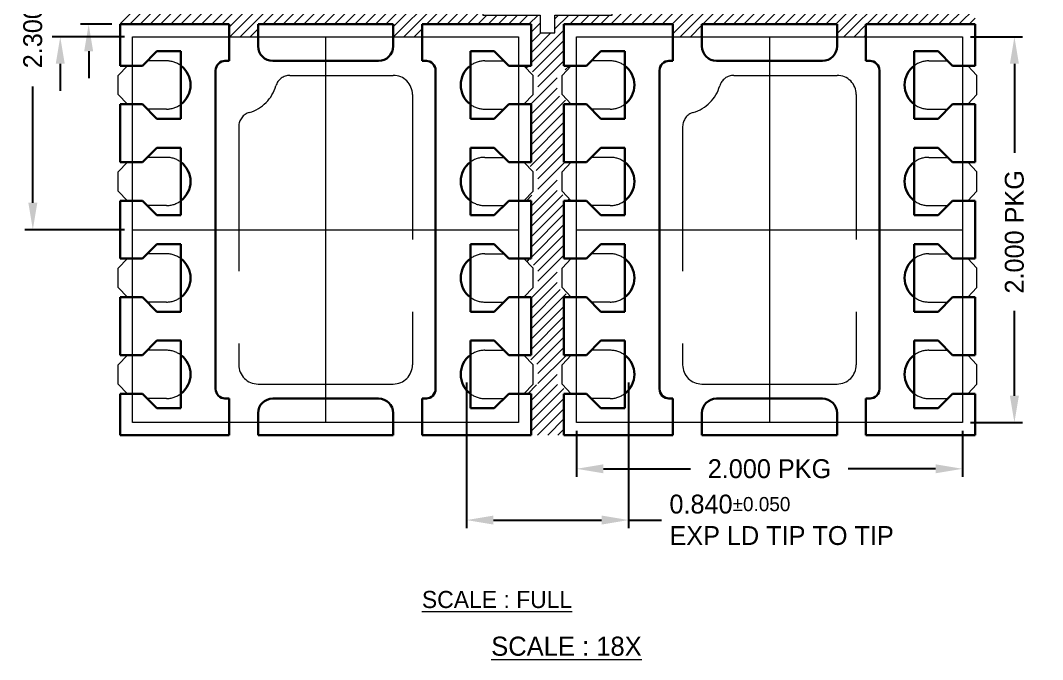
# Model space of a CAD drawing. Extents: x 1295.4 to 1306, y -299 to -292.3.
# Drawn here: x 1295.61 to 1300.9, y -299 to -295.68 of the extents above; entities that cross this region are included whole.
import ezdxf

# ---------------------------------------------------------------- set-up
doc = ezdxf.new("R2010")
doc.units = 0
doc.header["$LTSCALE"] = 3
doc.header["$MEASUREMENT"] = 0
for name, pattern in [('CENTER', [2, 1.25, -0.25, 0.25, -0.25]), ('HIDDEN', [0.375, 0.25, -0.125]), ('PHANTOM', [2.5, 1.25, -0.25, 0.25, -0.25, 0.25, -0.25])]:
    doc.linetypes.add(name, pattern=pattern)
for name, color, linetype, lineweight in [('CLIN', 1, 'CENTER', 15), ('DIM', 4, 'Continuous', 13), ('FULL METAL', 33, 'HIDDEN', 15), ('HATCH', 8, 'Continuous', 5), ('HIDN', 6, 'HIDDEN', 15), ('OBJ2', 30, 'Continuous', 30), ('OBJ4', 7, 'Continuous', 30), ('PHANTOM', 5, 'PHANTOM', 15), ('SAW', 2, 'HIDDEN', 15), ('TEXT', 2, 'Continuous', 20)]:
    doc.layers.add(name, color=color, linetype=linetype, lineweight=lineweight)
doc.dimstyles.new('3DEC X 18', dxfattribs={"dimscale": 0.055, "dimtxt": 1.778, "dimasz": 2.54, "dimexe": 0.762, "dimexo": 0.762, "dimgap": 0.762, "dimtad": 0, "dimdec": 3, "dimzin": 0, "dimdsep": 46, "dimtxsty": 'Standard', "dimcen": 0.09, "dimadec": 0, "dimazin": 0, "dimtfac": 1, "dimtdec": 3, "dimtofl": 0, "dimtmove": 0, "dimatfit": 3, "dimfxl": 1, "dimtolj": 1, "dimtzin": 0, "dimarcsym": 0})

# ---------------------------------------------------------------- blocks, each defined once
blk = doc.blocks.new('*D3')
at = {"layer": 'Defpoints', "color": 0, "transparency": 16777216}
for p in [(1732.5128, -384.5186), (1732.6756, -384.5186), (1732.6756, -384.6886)]:
    blk.add_point(p, dxfattribs=at)
at = {"layer": 'DIM', "color": 0, "lineweight": -2, "transparency": 16777216}
for p, q in [((1732.5128, -384.3789), (1732.5128, -384.2392)), ((1732.6337, -384.5186), (1732.4709, -384.5186)), ((1732.6337, -384.6886), (1732.4709, -384.6886)), ((1732.5128, -384.8283), (1732.5128, -384.968))]:
    blk.add_line(p, q, dxfattribs=at)
at = {"layer": 'DIM', "color": 0, "transparency": 16777216}
for points in [[(1732.4895, -384.3789), (1732.5361, -384.3789), (1732.5128, -384.5186)], [(1732.4895, -384.8283), (1732.5361, -384.8283), (1732.5128, -384.6886)]]:
    blk.add_solid(points, dxfattribs=at)
at = {"layer": 'DIM', "color": 0, "transparency": 16777216, "insert": (1732.5128, -383.853), "char_height": 0.09779, "attachment_point": 5, "rotation": 90}
blk.add_mtext('\\A1;0.170{\\H0.073343;±0.040}', dxfattribs=at)
blk = doc.blocks.new('*D4')
at = {"layer": 'Defpoints', "color": 0, "transparency": 16777216}
for p in [(1732.3655, -384.4536), (1732.7406, -384.4536), (1732.7406, -384.7536)]:
    blk.add_point(p, dxfattribs=at)
at = {"layer": 'DIM', "color": 0, "lineweight": -2, "transparency": 16777216}
for p, q in [((1732.3655, -384.3139), (1732.3655, -384.1742)), ((1732.6987, -384.4536), (1732.3236, -384.4536)), ((1732.6987, -384.7536), (1732.3236, -384.7536)), ((1732.3655, -384.8933), (1732.3655, -385.033))]:
    blk.add_line(p, q, dxfattribs=at)
at = {"layer": 'DIM', "color": 0, "transparency": 16777216}
for points in [[(1732.3422, -384.3139), (1732.3888, -384.3139), (1732.3655, -384.4536)], [(1732.3422, -384.8933), (1732.3888, -384.8933), (1732.3655, -384.7536)]]:
    blk.add_solid(points, dxfattribs=at)
at = {"layer": 'DIM', "color": 0, "transparency": 16777216, "insert": (1732.3655, -383.9611), "char_height": 0.09779, "attachment_point": 5, "rotation": 90}
blk.add_mtext('\\A1;0.300', dxfattribs=at)
blk = doc.blocks.new('*D5')
at = {"layer": 'Defpoints', "color": 0, "transparency": 16777216}
for p in [(1732.2234, -383.4536), (1732.7406, -383.4536), (1732.7406, -385.7536)]:
    blk.add_point(p, dxfattribs=at)
at = {"layer": 'DIM', "color": 0, "lineweight": -2, "transparency": 16777216}
for p, q in [((1732.6987, -383.4536), (1732.1815, -383.4536)), ((1732.2234, -383.5933), (1732.2234, -384.195)), ((1732.2234, -385.6139), (1732.2234, -385.0122)), ((1732.6987, -385.7536), (1732.1815, -385.7536))]:
    blk.add_line(p, q, dxfattribs=at)
at = {"layer": 'DIM', "color": 0, "transparency": 16777216}
for points in [[(1732.2001, -383.5933), (1732.2467, -383.5933), (1732.2234, -383.4536)], [(1732.2001, -385.6139), (1732.2467, -385.6139), (1732.2234, -385.7536)]]:
    blk.add_solid(points, dxfattribs=at)
at = {"layer": 'DIM', "color": 0, "transparency": 16777216, "insert": (1732.2234, -384.6036), "char_height": 0.09779, "attachment_point": 5, "rotation": 90}
blk.add_mtext('\\A1;2.300{\\H0.073343;±0.025}', dxfattribs=at)
blk = doc.blocks.new('*D6')
at = {"layer": 'Defpoints', "color": 0, "transparency": 16777216}
for p in [(1735.0406, -386.7536), (1737.0406, -386.7536), (1737.0406, -386.9928)]:
    blk.add_point(p, dxfattribs=at)
at = {"layer": 'DIM', "color": 0, "lineweight": -2, "transparency": 16777216}
for p, q in [((1735.0406, -386.7955), (1735.0406, -387.0347)), ((1737.0406, -386.7955), (1737.0406, -387.0347)), ((1735.1803, -386.9928), (1735.632, -386.9928)), ((1736.9009, -386.9928), (1736.4492, -386.9928))]:
    blk.add_line(p, q, dxfattribs=at)
at = {"layer": 'DIM', "color": 0, "transparency": 16777216}
for points in [[(1735.1803, -386.9695), (1735.1803, -387.0161), (1735.0406, -386.9928)], [(1736.9009, -386.9695), (1736.9009, -387.0161), (1737.0406, -386.9928)]]:
    blk.add_solid(points, dxfattribs=at)
at = {"layer": 'DIM', "color": 0, "transparency": 16777216, "insert": (1736.0406, -386.9928), "char_height": 0.09779, "attachment_point": 5}
blk.add_mtext('\\A1;2.000 PKG', dxfattribs=at)
blk = doc.blocks.new('*D7')
at = {"layer": 'Defpoints', "color": 0, "transparency": 16777216}
for p in [(1737.0406, -384.7536), (1737.3098, -384.7536), (1737.0406, -386.7536)]:
    blk.add_point(p, dxfattribs=at)
at = {"layer": 'DIM', "color": 0, "lineweight": -2, "transparency": 16777216}
for p, q in [((1737.0825, -384.7536), (1737.3517, -384.7536)), ((1737.3098, -384.8933), (1737.3098, -385.356)), ((1737.3098, -386.6139), (1737.3098, -386.1733)), ((1737.0825, -386.7536), (1737.3517, -386.7536))]:
    blk.add_line(p, q, dxfattribs=at)
at = {"layer": 'DIM', "color": 0, "transparency": 16777216}
for points in [[(1737.2865, -384.8933), (1737.3331, -384.8933), (1737.3098, -384.7536)], [(1737.2865, -386.6139), (1737.3331, -386.6139), (1737.3098, -386.7536)]]:
    blk.add_solid(points, dxfattribs=at)
at = {"layer": 'DIM', "color": 0, "transparency": 16777216, "insert": (1737.3098, -385.7646), "char_height": 0.09779, "attachment_point": 5, "rotation": 90}
blk.add_mtext('\\A1;2.000 PKG', dxfattribs=at)
blk = doc.blocks.new('*D8')
at = {"layer": 'Defpoints', "color": 0, "transparency": 16777216}
for p in [(1734.4706, -386.5036), (1735.3106, -386.5036), (1734.4706, -387.2585)]:
    blk.add_point(p, dxfattribs=at)
at = {"layer": 'DIM', "color": 0, "lineweight": -2, "transparency": 16777216}
for p, q in [((1734.4706, -386.5455), (1734.4706, -387.3004)), ((1735.3106, -386.5455), (1735.3106, -387.3004)), ((1734.6103, -387.2585), (1735.1709, -387.2585)), ((1735.3106, -387.2585), (1735.4803, -387.2585))]:
    blk.add_line(p, q, dxfattribs=at)
at = {"layer": 'DIM', "color": 0, "transparency": 16777216}
for points in [[(1734.6103, -387.2352), (1734.6103, -387.2818), (1734.4706, -387.2585)], [(1735.1709, -387.2352), (1735.1709, -387.2818), (1735.3106, -387.2585)]]:
    blk.add_solid(points, dxfattribs=at)
at = {"layer": 'DIM', "color": 0, "transparency": 16777216, "insert": (1735.5222, -387.3889), "char_height": 0.09779, "attachment_point": 7}
blk.add_mtext('\\A1;0.840{\\H0.073343;±0.050}\\PEXP LD TIP TO TIP', dxfattribs=at)
blk = doc.blocks.new('A$C11296724')
at = {"layer": 'OBJ2'}
for p, q in [((-0.5, 1.75), (-0.5, 1.875)), ((-0.35, 1.826), (-0.35, 1.875)), ((0.35, 1.826), (0.35, 1.875)), ((0.5, 1.75), (0.5, 1.875)), ((-0.52, 1.75), (-0.5, 1.75)), ((-0.274, 1.75), (0.274, 1.75)), ((0.5, 1.75), (0.524, 1.75)), ((0.52, 1.75), (0.5, 1.75)), ((-0.57, 1.7), (-0.57, 0.05)), ((0.57, 1.7), (0.57, 0.05)), ((-0.274, 0), (0.274, 0)), ((0.5, 0), (0.524, 0)), ((0.5, 0), (0.5, -0.125)), ((-0.52, 0), (-0.5, 0)), ((-0.5, 0), (-0.5, -0.125)), ((0.52, 0), (0.5, 0)), ((-0.35, -0.076), (-0.35, -0.125)), ((0.35, -0.076), (0.35, -0.125))]:
    blk.add_line(p, q, dxfattribs=at)
for centre, radius, start, end in [((-0.274, 1.826), 0.076, 180, 270), ((0.274, 1.826), 0.076, 270, 0), ((-0.52, 1.7), 0.05, 90, 180), ((0.52, 1.7), 0.05, 0, 90), ((-0.825, 1.625), 0.125, 306.8699, 53.1301), ((0.825, 1.625), 0.125, 126.8699, 233.1301), ((-0.825, 1.125), 0.125, 306.8699, 53.1301), ((0.825, 1.125), 0.125, 126.8699, 233.1301), ((-0.825, 0.625), 0.125, 306.8699, 53.1301), ((0.825, 0.625), 0.125, 126.8699, 233.1301), ((-0.825, 0.125), 0.125, 306.8699, 53.1301), ((0.825, 0.125), 0.125, 126.8699, 233.1301), ((-0.52, 0.05), 0.05, 180, 270), ((0.274, -0.076), 0.076, 0, 90), ((0.52, 0.05), 0.05, 270, 0), ((-0.274, -0.076), 0.076, 90, 180)]:
    blk.add_arc(centre, radius, start, end, dxfattribs=at)

msp = doc.modelspace()

# ---------------------------------------------------------------- hatches: boundary and pattern name
at = {"layer": 'HATCH'}
h = msp.add_hatch(dxfattribs=at)
h.set_pattern_fill('ANSI31', color=256, scale=0.3)
h.set_pattern_definition([(45, (1286.215683, -277.553184), (-0.026516504, 0.026516504), [])])
h.paths.add_polyline_path([(1298.4227, -293.8183), (1298.4607, -293.8183), (1298.3877, -293.7683), (1298.3877, -293.6683), (1298.4607, -293.6183), (1298.4227, -293.6183), (1298.4227, -293.4033), (1298.2527, -293.4033), (1298.2527, -293.6183), (1298.2147, -293.6183), (1298.2877, -293.6683), (1298.2877, -293.7683), (1298.2147, -293.8183), (1298.2527, -293.8183), (1298.2527, -294.1183), (1298.2147, -294.1183), (1298.2877, -294.1683), (1298.2877, -294.2683), (1298.2147, -294.3183), (1298.2527, -294.3183), (1298.2527, -294.6183), (1298.2147, -294.6183), (1298.2877, -294.6683), (1298.2877, -294.7683), (1298.2147, -294.8183), (1298.2527, -294.8183), (1298.2527, -295.1183), (1298.2147, -295.1183), (1298.2877, -295.1683), (1298.2877, -295.2683), (1298.2147, -295.3183), (1298.2527, -295.3183), (1298.2527, -295.5333), (1297.6877, -295.5333), (1297.6877, -295.4683), (1297.5377, -295.4683), (1297.5377, -295.5333), (1296.8377, -295.5333), (1296.8377, -295.4683), (1296.6877, -295.4683), (1296.6877, -295.5333), (1296.1227, -295.5333), (1296.1227, -295.7033), (1296.6877, -295.7033), (1296.6877, -295.7683), (1296.8377, -295.7683), (1296.8377, -295.7033), (1297.5377, -295.7033), (1297.5377, -295.7683), (1297.6877, -295.7683), (1297.6877, -295.7033), (1298.2527, -295.7033), (1298.2527, -295.9183), (1298.2147, -295.9183), (1298.2877, -295.9683), (1298.2877, -296.0683), (1298.2147, -296.1183), (1298.2527, -296.1183), (1298.2527, -296.4183), (1298.2147, -296.4183), (1298.2877, -296.4683), (1298.2877, -296.5683), (1298.2147, -296.6183), (1298.2527, -296.6183), (1298.2527, -296.9183), (1298.2147, -296.9183), (1298.2877, -296.9683), (1298.2877, -297.0683), (1298.2147, -297.1183), (1298.2527, -297.1183), (1298.2527, -297.4183), (1298.2147, -297.4183), (1298.2877, -297.4683), (1298.2877, -297.5683), (1298.2147, -297.6183), (1298.2527, -297.6183), (1298.2527, -297.8333), (1298.4227, -297.8333), (1298.4227, -297.6183), (1298.4607, -297.6183), (1298.3877, -297.5683), (1298.3877, -297.4683), (1298.4607, -297.4183), (1298.4227, -297.4183), (1298.4227, -297.1183), (1298.4607, -297.1183), (1298.3877, -297.0683), (1298.3877, -296.9683), (1298.4607, -296.9183), (1298.4227, -296.9183), (1298.4227, -296.6183), (1298.4607, -296.6183), (1298.3877, -296.5683), (1298.3877, -296.4683), (1298.4607, -296.4183), (1298.4227, -296.4183), (1298.4227, -296.1183), (1298.4607, -296.1183), (1298.3877, -296.0683), (1298.3877, -295.9683), (1298.4607, -295.9183), (1298.4227, -295.9183), (1298.4227, -295.7033), (1298.9877, -295.7033), (1298.9877, -295.7683), (1299.1377, -295.7683), (1299.1377, -295.7033), (1299.8377, -295.7033), (1299.8377, -295.7683), (1299.9877, -295.7683), (1299.9877, -295.7033), (1300.5527, -295.7033), (1300.5527, -295.5333), (1299.9877, -295.5333), (1299.9877, -295.4683), (1299.8377, -295.4683), (1299.8377, -295.5333), (1299.1377, -295.5333), (1299.1377, -295.4683), (1298.9877, -295.4683), (1298.9877, -295.5333), (1298.4227, -295.5333), (1298.4227, -295.3183), (1298.4607, -295.3183), (1298.3877, -295.2683), (1298.3877, -295.1683), (1298.4607, -295.1183), (1298.4227, -295.1183), (1298.4227, -294.8183), (1298.4607, -294.8183), (1298.3877, -294.7683), (1298.3877, -294.6683), (1298.4607, -294.6183), (1298.4227, -294.6183), (1298.4227, -294.3183), (1298.4607, -294.3183), (1298.3877, -294.2683), (1298.3877, -294.1683), (1298.4607, -294.1183), (1298.4227, -294.1183)])
h.paths.add_polyline_path([(1298.3757, -295.4883), (1298.3757, -295.5803), (1298.6727, -295.5803), (1298.6727, -295.6563), (1298.3757, -295.6563), (1298.3757, -295.7483), (1298.2997, -295.7483), (1298.2997, -295.6563), (1298.0027, -295.6563), (1298.0027, -295.5803), (1298.2997, -295.5803), (1298.2997, -295.4883)], flags=16)

# ---------------------------------------------------------------- linework, layer by layer
at = {"layer": 'CLIN'}
for p, q in [((1297.1877, -295.7683), (1297.1877, -297.7683)), ((1299.4877, -295.7683), (1299.4877, -297.7683)), ((1296.1877, -296.7683), (1298.1877, -296.7683)), ((1298.4877, -296.7683), (1300.4877, -296.7683))]:
    msp.add_line(p, q, dxfattribs=at)
at = {"layer": 'FULL METAL'}
msp.add_lwpolyline([(1298.0027, -295.6563), (1298.2997, -295.6563), (1298.2997, -295.7483), (1298.3757, -295.7483), (1298.3757, -295.6563), (1298.6727, -295.6563), (1298.6727, -295.5803), (1298.3757, -295.5803), (1298.3757, -295.4883), (1298.2997, -295.4883), (1298.2997, -295.5803), (1298.0027, -295.5803)], close=True, dxfattribs=at)
at = {"layer": 'HIDN'}
for p, q in [((1296.3627, -295.8933), (1296.2637, -295.8933)), ((1298.0127, -295.8933), (1298.1117, -295.8933)), ((1298.6627, -295.8933), (1298.5637, -295.8933)), ((1300.3127, -295.8933), (1300.4117, -295.8933)), ((1297.003, -295.9683), (1297.5377, -295.9683)), ((1299.303, -295.9683), (1299.8377, -295.9683)), ((1297.6377, -296.0683), (1297.6377, -297.4683)), ((1299.9377, -296.0683), (1299.9377, -297.4683)), ((1296.3627, -296.1433), (1296.2637, -296.1433)), ((1298.0127, -296.1433), (1298.1117, -296.1433)), ((1298.6627, -296.1433), (1298.5637, -296.1433)), ((1300.3127, -296.1433), (1300.4117, -296.1433)), ((1296.7377, -296.2337), (1296.7377, -297.4683)), ((1299.0377, -296.2337), (1299.0377, -297.4683)), ((1296.3627, -296.3933), (1296.2637, -296.3933)), ((1298.0127, -296.3933), (1298.1117, -296.3933)), ((1298.6627, -296.3933), (1298.5637, -296.3933)), ((1300.3127, -296.3933), (1300.4117, -296.3933)), ((1296.3627, -296.6433), (1296.2637, -296.6433)), ((1298.0127, -296.6433), (1298.1117, -296.6433)), ((1298.6627, -296.6433), (1298.5637, -296.6433)), ((1300.3127, -296.6433), (1300.4117, -296.6433)), ((1296.3627, -296.8933), (1296.2637, -296.8933)), ((1298.0127, -296.8933), (1298.1117, -296.8933)), ((1298.6627, -296.8933), (1298.5637, -296.8933)), ((1300.3127, -296.8933), (1300.4117, -296.8933)), ((1296.3627, -297.1433), (1296.2637, -297.1433)), ((1298.0127, -297.1433), (1298.1117, -297.1433)), ((1298.6627, -297.1433), (1298.5637, -297.1433)), ((1300.3127, -297.1433), (1300.4117, -297.1433)), ((1296.3627, -297.3933), (1296.2637, -297.3933)), ((1298.0127, -297.3933), (1298.1117, -297.3933)), ((1298.6627, -297.3933), (1298.5637, -297.3933)), ((1300.3127, -297.3933), (1300.4117, -297.3933)), ((1296.8377, -297.5683), (1297.5377, -297.5683)), ((1299.1377, -297.5683), (1299.8377, -297.5683)), ((1296.3627, -297.6433), (1296.2637, -297.6433)), ((1298.0127, -297.6433), (1298.1117, -297.6433)), ((1298.6627, -297.6433), (1298.5637, -297.6433)), ((1300.3127, -297.6433), (1300.4117, -297.6433))]:
    msp.add_line(p, q, dxfattribs=at)
for centre, radius, start, end in [((1296.3627, -296.0183), 0.125, 53.1301, 90), ((1298.0127, -296.0183), 0.125, 90, 126.8699), ((1298.6627, -296.0183), 0.125, 53.1301, 90), ((1300.3127, -296.0183), 0.125, 90, 126.8699), ((1297.003, -296.0443), 0.076, 90, 164.0164), ((1297.5377, -296.0683), 0.1, 0, 90), ((1299.303, -296.0443), 0.076, 90, 164.0164), ((1299.8377, -296.0683), 0.1, 0, 90), ((1296.7377, -295.9683), 0.2, 285.9836, 344.0164), ((1299.0377, -295.9683), 0.2, 285.9836, 344.0164), ((1296.3627, -296.0183), 0.125, 270, 306.8699), ((1298.0127, -296.0183), 0.125, 233.1301, 270), ((1298.6627, -296.0183), 0.125, 270, 306.8699), ((1300.3127, -296.0183), 0.125, 233.1301, 270), ((1296.8137, -296.2337), 0.076, 105.9836, 180), ((1299.1137, -296.2337), 0.076, 105.9836, 180), ((1296.3627, -296.5183), 0.125, 53.1301, 90), ((1298.0127, -296.5183), 0.125, 90, 126.8699), ((1298.6627, -296.5183), 0.125, 53.1301, 90), ((1300.3127, -296.5183), 0.125, 90, 126.8699), ((1296.3627, -296.5183), 0.125, 270, 306.8699), ((1298.0127, -296.5183), 0.125, 233.1301, 270), ((1298.6627, -296.5183), 0.125, 270, 306.8699), ((1300.3127, -296.5183), 0.125, 233.1301, 270), ((1296.3627, -297.0183), 0.125, 53.1301, 90), ((1298.0127, -297.0183), 0.125, 90, 126.8699), ((1298.6627, -297.0183), 0.125, 53.1301, 90), ((1300.3127, -297.0183), 0.125, 90, 126.8699), ((1296.3627, -297.0183), 0.125, 270, 306.8699), ((1298.0127, -297.0183), 0.125, 233.1301, 270), ((1298.6627, -297.0183), 0.125, 270, 306.8699), ((1300.3127, -297.0183), 0.125, 233.1301, 270), ((1296.3627, -297.5183), 0.125, 53.1301, 90), ((1298.0127, -297.5183), 0.125, 90, 126.8699), ((1298.6627, -297.5183), 0.125, 53.1301, 90), ((1300.3127, -297.5183), 0.125, 90, 126.8699), ((1296.8377, -297.4683), 0.1, 180, 270), ((1297.5377, -297.4683), 0.1, 270, 0), ((1299.1377, -297.4683), 0.1, 180, 270), ((1299.8377, -297.4683), 0.1, 270, 0), ((1296.3627, -297.5183), 0.125, 270, 306.8699), ((1298.0127, -297.5183), 0.125, 233.1301, 270), ((1298.6627, -297.5183), 0.125, 270, 306.8699), ((1300.3127, -297.5183), 0.125, 233.1301, 270)]:
    msp.add_arc(centre, radius, start, end, dxfattribs=at)
at = {"layer": 'OBJ2'}
for p, q in [((1296.6877, -295.8933), (1296.6877, -295.7683)), ((1296.8377, -295.8173), (1296.8377, -295.7683)), ((1297.5377, -295.8173), (1297.5377, -295.7683)), ((1297.6877, -295.8933), (1297.6877, -295.7683)), ((1298.9877, -295.8933), (1298.9877, -295.7683)), ((1299.1377, -295.8173), (1299.1377, -295.7683)), ((1299.8377, -295.8173), (1299.8377, -295.7683)), ((1299.9877, -295.8933), (1299.9877, -295.7683)), ((1296.2387, -295.9183), (1296.3137, -295.8433)), ((1296.4377, -295.8433), (1296.3137, -295.8433)), ((1296.4377, -295.8433), (1296.4377, -296.1933)), ((1297.9377, -295.8433), (1297.9377, -296.1933)), ((1297.9377, -295.8433), (1298.0617, -295.8433)), ((1298.1367, -295.9183), (1298.0617, -295.8433)), ((1298.5387, -295.9183), (1298.6137, -295.8433)), ((1298.7377, -295.8433), (1298.6137, -295.8433)), ((1298.7377, -295.8433), (1298.7377, -296.1933)), ((1300.2377, -295.8433), (1300.2377, -296.1933)), ((1300.2377, -295.8433), (1300.3617, -295.8433)), ((1300.4367, -295.9183), (1300.3617, -295.8433)), ((1296.6637, -295.8933), (1296.6877, -295.8933)), ((1296.9137, -295.8933), (1297.4617, -295.8933)), ((1297.6877, -295.8933), (1297.7117, -295.8933)), ((1298.9637, -295.8933), (1298.9877, -295.8933)), ((1299.2137, -295.8933), (1299.7617, -295.8933)), ((1299.9877, -295.8933), (1300.0117, -295.8933)), ((1296.2387, -295.9183), (1296.1877, -295.9183)), ((1298.1367, -295.9183), (1298.1877, -295.9183)), ((1298.5387, -295.9183), (1298.4877, -295.9183)), ((1300.4367, -295.9183), (1300.4877, -295.9183)), ((1296.2387, -296.1183), (1296.1877, -296.1183)), ((1296.2387, -296.1183), (1296.3137, -296.1933)), ((1298.1367, -296.1183), (1298.0617, -296.1933)), ((1298.1367, -296.1183), (1298.1877, -296.1183)), ((1298.5387, -296.1183), (1298.4877, -296.1183)), ((1298.5387, -296.1183), (1298.6137, -296.1933)), ((1300.4367, -296.1183), (1300.3617, -296.1933)), ((1300.4367, -296.1183), (1300.4877, -296.1183)), ((1296.4377, -296.1933), (1296.3137, -296.1933)), ((1297.9377, -296.1933), (1298.0617, -296.1933)), ((1298.7377, -296.1933), (1298.6137, -296.1933)), ((1300.2377, -296.1933), (1300.3617, -296.1933)), ((1296.2387, -296.4183), (1296.3137, -296.3433)), ((1296.4377, -296.3433), (1296.3137, -296.3433)), ((1296.4377, -296.3433), (1296.4377, -296.6933)), ((1297.9377, -296.3433), (1297.9377, -296.6933)), ((1297.9377, -296.3433), (1298.0617, -296.3433)), ((1298.1367, -296.4183), (1298.0617, -296.3433)), ((1298.5387, -296.4183), (1298.6137, -296.3433)), ((1298.7377, -296.3433), (1298.6137, -296.3433)), ((1298.7377, -296.3433), (1298.7377, -296.6933)), ((1300.2377, -296.3433), (1300.2377, -296.6933)), ((1300.2377, -296.3433), (1300.3617, -296.3433)), ((1300.4367, -296.4183), (1300.3617, -296.3433)), ((1296.2387, -296.4183), (1296.1877, -296.4183)), ((1298.1367, -296.4183), (1298.1877, -296.4183)), ((1298.5387, -296.4183), (1298.4877, -296.4183)), ((1300.4367, -296.4183), (1300.4877, -296.4183)), ((1296.2387, -296.6183), (1296.1877, -296.6183)), ((1296.2387, -296.6183), (1296.3137, -296.6933)), ((1298.1367, -296.6183), (1298.0617, -296.6933)), ((1298.1367, -296.6183), (1298.1877, -296.6183)), ((1298.5387, -296.6183), (1298.4877, -296.6183)), ((1298.5387, -296.6183), (1298.6137, -296.6933)), ((1300.4367, -296.6183), (1300.3617, -296.6933)), ((1300.4367, -296.6183), (1300.4877, -296.6183)), ((1296.4377, -296.6933), (1296.3137, -296.6933)), ((1297.9377, -296.6933), (1298.0617, -296.6933)), ((1298.7377, -296.6933), (1298.6137, -296.6933)), ((1300.2377, -296.6933), (1300.3617, -296.6933)), ((1296.2387, -296.9183), (1296.3137, -296.8433)), ((1296.4377, -296.8433), (1296.3137, -296.8433)), ((1296.4377, -297.1933), (1296.4377, -296.8433)), ((1297.9377, -297.1933), (1297.9377, -296.8433)), ((1297.9377, -296.8433), (1298.0617, -296.8433)), ((1298.1367, -296.9183), (1298.0617, -296.8433)), ((1298.5387, -296.9183), (1298.6137, -296.8433)), ((1298.7377, -296.8433), (1298.6137, -296.8433)), ((1298.7377, -297.1933), (1298.7377, -296.8433)), ((1300.2377, -297.1933), (1300.2377, -296.8433)), ((1300.2377, -296.8433), (1300.3617, -296.8433)), ((1300.4367, -296.9183), (1300.3617, -296.8433)), ((1296.2387, -296.9183), (1296.1877, -296.9183)), ((1298.1367, -296.9183), (1298.1877, -296.9183)), ((1298.5387, -296.9183), (1298.4877, -296.9183)), ((1300.4367, -296.9183), (1300.4877, -296.9183)), ((1296.2387, -297.1183), (1296.1877, -297.1183)), ((1296.2387, -297.1183), (1296.3137, -297.1933)), ((1298.1367, -297.1183), (1298.0617, -297.1933)), ((1298.1367, -297.1183), (1298.1877, -297.1183)), ((1298.5387, -297.1183), (1298.4877, -297.1183)), ((1298.5387, -297.1183), (1298.6137, -297.1933)), ((1300.4367, -297.1183), (1300.3617, -297.1933)), ((1300.4367, -297.1183), (1300.4877, -297.1183)), ((1296.4377, -297.1933), (1296.3137, -297.1933)), ((1297.9377, -297.1933), (1298.0617, -297.1933)), ((1298.7377, -297.1933), (1298.6137, -297.1933)), ((1300.2377, -297.1933), (1300.3617, -297.1933)), ((1296.2387, -297.4183), (1296.3137, -297.3433)), ((1296.4377, -297.3433), (1296.3137, -297.3433)), ((1296.4377, -297.6933), (1296.4377, -297.3433)), ((1297.9377, -297.6933), (1297.9377, -297.3433)), ((1297.9377, -297.3433), (1298.0617, -297.3433)), ((1298.1367, -297.4183), (1298.0617, -297.3433)), ((1298.5387, -297.4183), (1298.6137, -297.3433)), ((1298.7377, -297.3433), (1298.6137, -297.3433)), ((1298.7377, -297.6933), (1298.7377, -297.3433)), ((1300.2377, -297.6933), (1300.2377, -297.3433)), ((1300.2377, -297.3433), (1300.3617, -297.3433)), ((1300.4367, -297.4183), (1300.3617, -297.3433)), ((1296.2387, -297.4183), (1296.1877, -297.4183)), ((1298.1367, -297.4183), (1298.1877, -297.4183)), ((1298.5387, -297.4183), (1298.4877, -297.4183)), ((1300.4367, -297.4183), (1300.4877, -297.4183)), ((1296.2387, -297.6183), (1296.1877, -297.6183)), ((1296.2387, -297.6183), (1296.3137, -297.6933)), ((1296.6637, -297.6433), (1296.6877, -297.6433)), ((1296.6877, -297.6433), (1296.6877, -297.7683)), ((1296.9137, -297.6433), (1297.4617, -297.6433)), ((1297.6877, -297.6433), (1297.7117, -297.6433)), ((1297.6877, -297.6433), (1297.6877, -297.7683)), ((1298.1367, -297.6183), (1298.0617, -297.6933)), ((1298.1367, -297.6183), (1298.1877, -297.6183)), ((1298.5387, -297.6183), (1298.4877, -297.6183)), ((1298.5387, -297.6183), (1298.6137, -297.6933)), ((1298.9637, -297.6433), (1298.9877, -297.6433)), ((1298.9877, -297.6433), (1298.9877, -297.7683)), ((1299.2137, -297.6433), (1299.7617, -297.6433)), ((1299.9877, -297.6433), (1300.0117, -297.6433)), ((1299.9877, -297.6433), (1299.9877, -297.7683)), ((1300.4367, -297.6183), (1300.3617, -297.6933)), ((1300.4367, -297.6183), (1300.4877, -297.6183)), ((1296.4377, -297.6933), (1296.3137, -297.6933)), ((1297.9377, -297.6933), (1298.0617, -297.6933)), ((1298.7377, -297.6933), (1298.6137, -297.6933)), ((1300.2377, -297.6933), (1300.3617, -297.6933)), ((1296.8377, -297.7193), (1296.8377, -297.7683)), ((1297.5377, -297.7193), (1297.5377, -297.7683)), ((1299.1377, -297.7193), (1299.1377, -297.7683)), ((1299.8377, -297.7193), (1299.8377, -297.7683))]:
    msp.add_line(p, q, dxfattribs=at)
for centre, start, end in [((1296.9137, -295.8173), 180, 270), ((1297.4617, -295.8173), 270, 0), ((1299.2137, -295.8173), 180, 270), ((1299.7617, -295.8173), 270, 0), ((1296.9137, -297.7193), 90, 180), ((1297.4617, -297.7193), 0, 90), ((1299.2137, -297.7193), 90, 180), ((1299.7617, -297.7193), 0, 90)]:
    msp.add_arc(centre, 0.076, start, end, dxfattribs=at)
at = {"layer": 'OBJ4'}
for p, q in [((1296.1227, -295.7033), (1296.6877, -295.7033)), ((1296.1227, -295.9183), (1296.1227, -295.7033)), ((1296.6877, -295.7683), (1296.6877, -295.7033)), ((1296.8377, -295.7033), (1297.5377, -295.7033)), ((1296.8377, -295.7683), (1296.8377, -295.7033)), ((1297.5377, -295.7683), (1297.5377, -295.7033)), ((1297.6877, -295.7033), (1298.2527, -295.7033)), ((1297.6877, -295.7683), (1297.6877, -295.7033)), ((1298.2527, -295.9183), (1298.2527, -295.7033)), ((1298.4227, -295.7033), (1298.9877, -295.7033)), ((1298.4227, -295.9183), (1298.4227, -295.7033)), ((1298.9877, -295.7683), (1298.9877, -295.7033)), ((1299.1377, -295.7033), (1299.8377, -295.7033)), ((1299.1377, -295.7683), (1299.1377, -295.7033)), ((1299.8377, -295.7683), (1299.8377, -295.7033)), ((1299.9877, -295.7033), (1300.5527, -295.7033)), ((1299.9877, -295.7683), (1299.9877, -295.7033)), ((1300.5527, -295.9183), (1300.5527, -295.7033)), ((1296.1877, -295.9183), (1296.1227, -295.9183)), ((1298.1877, -295.9183), (1298.2527, -295.9183)), ((1298.4877, -295.9183), (1298.4227, -295.9183)), ((1300.4877, -295.9183), (1300.5527, -295.9183)), ((1296.1227, -296.4183), (1296.1227, -296.1183)), ((1296.1877, -296.1183), (1296.1227, -296.1183)), ((1298.1877, -296.1183), (1298.2527, -296.1183)), ((1298.2527, -296.4183), (1298.2527, -296.1183)), ((1298.4227, -296.4183), (1298.4227, -296.1183)), ((1298.4877, -296.1183), (1298.4227, -296.1183)), ((1300.4877, -296.1183), (1300.5527, -296.1183)), ((1300.5527, -296.4183), (1300.5527, -296.1183)), ((1296.1877, -296.4183), (1296.1227, -296.4183)), ((1298.1877, -296.4183), (1298.2527, -296.4183)), ((1298.4877, -296.4183), (1298.4227, -296.4183)), ((1300.4877, -296.4183), (1300.5527, -296.4183)), ((1296.1227, -296.9183), (1296.1227, -296.6183)), ((1296.1877, -296.6183), (1296.1227, -296.6183)), ((1298.1877, -296.6183), (1298.2527, -296.6183)), ((1298.2527, -296.9183), (1298.2527, -296.6183)), ((1298.4227, -296.9183), (1298.4227, -296.6183)), ((1298.4877, -296.6183), (1298.4227, -296.6183)), ((1300.4877, -296.6183), (1300.5527, -296.6183)), ((1300.5527, -296.9183), (1300.5527, -296.6183)), ((1296.1877, -296.9183), (1296.1227, -296.9183)), ((1298.1877, -296.9183), (1298.2527, -296.9183)), ((1298.4877, -296.9183), (1298.4227, -296.9183)), ((1300.4877, -296.9183), (1300.5527, -296.9183)), ((1296.1227, -297.4183), (1296.1227, -297.1183)), ((1296.1877, -297.1183), (1296.1227, -297.1183)), ((1298.1877, -297.1183), (1298.2527, -297.1183)), ((1298.2527, -297.4183), (1298.2527, -297.1183)), ((1298.4227, -297.4183), (1298.4227, -297.1183)), ((1298.4877, -297.1183), (1298.4227, -297.1183)), ((1300.4877, -297.1183), (1300.5527, -297.1183)), ((1300.5527, -297.4183), (1300.5527, -297.1183)), ((1296.1877, -297.4183), (1296.1227, -297.4183)), ((1298.1877, -297.4183), (1298.2527, -297.4183)), ((1298.4877, -297.4183), (1298.4227, -297.4183)), ((1300.4877, -297.4183), (1300.5527, -297.4183)), ((1296.1227, -297.8333), (1296.1227, -297.6183)), ((1296.1877, -297.6183), (1296.1227, -297.6183)), ((1298.1877, -297.6183), (1298.2527, -297.6183)), ((1298.2527, -297.8333), (1298.2527, -297.6183)), ((1298.4227, -297.8333), (1298.4227, -297.6183)), ((1298.4877, -297.6183), (1298.4227, -297.6183)), ((1300.4877, -297.6183), (1300.5527, -297.6183)), ((1300.5527, -297.8333), (1300.5527, -297.6183)), ((1296.6877, -297.7683), (1296.6877, -297.8333)), ((1296.8377, -297.7683), (1296.8377, -297.8333)), ((1297.5377, -297.7683), (1297.5377, -297.8333)), ((1297.6877, -297.7683), (1297.6877, -297.8333)), ((1298.9877, -297.7683), (1298.9877, -297.8333)), ((1299.1377, -297.7683), (1299.1377, -297.8333)), ((1299.8377, -297.7683), (1299.8377, -297.8333)), ((1299.9877, -297.7683), (1299.9877, -297.8333)), ((1296.6877, -297.8333), (1296.1227, -297.8333)), ((1297.5377, -297.8333), (1296.8377, -297.8333)), ((1298.2527, -297.8333), (1297.6877, -297.8333)), ((1298.9877, -297.8333), (1298.4227, -297.8333)), ((1299.8377, -297.8333), (1299.1377, -297.8333)), ((1300.5527, -297.8333), (1299.9877, -297.8333))]:
    msp.add_line(p, q, dxfattribs=at)
at = {"layer": 'PHANTOM'}
for points in [[(1296.1877, -295.7683), (1298.1877, -295.7683), (1298.1877, -297.7683), (1296.1877, -297.7683)], [(1298.4877, -295.7683), (1300.4877, -295.7683), (1300.4877, -297.7683), (1298.4877, -297.7683)]]:
    msp.add_lwpolyline(points, close=True, dxfattribs=at)
at = {"layer": 'SAW'}
for p, q in [((1296.1127, -295.9683), (1296.1607, -295.9183)), ((1298.2627, -295.9683), (1298.2147, -295.9183)), ((1298.4127, -295.9683), (1298.4607, -295.9183)), ((1300.5627, -295.9683), (1300.5147, -295.9183)), ((1296.1127, -296.0683), (1296.1127, -295.9683)), ((1298.2627, -296.0683), (1298.2627, -295.9683)), ((1298.4127, -296.0683), (1298.4127, -295.9683)), ((1300.5627, -296.0683), (1300.5627, -295.9683)), ((1296.1127, -296.0683), (1296.1607, -296.1183)), ((1298.2627, -296.0683), (1298.2147, -296.1183)), ((1298.4127, -296.0683), (1298.4607, -296.1183)), ((1300.5627, -296.0683), (1300.5147, -296.1183)), ((1296.1127, -296.4683), (1296.1607, -296.4183)), ((1298.2627, -296.4683), (1298.2147, -296.4183)), ((1298.4127, -296.4683), (1298.4607, -296.4183)), ((1300.5627, -296.4683), (1300.5147, -296.4183)), ((1296.1127, -296.5683), (1296.1127, -296.4683)), ((1298.2627, -296.5683), (1298.2627, -296.4683)), ((1298.4127, -296.5683), (1298.4127, -296.4683)), ((1300.5627, -296.5683), (1300.5627, -296.4683)), ((1296.1127, -296.5683), (1296.1607, -296.6183)), ((1298.2627, -296.5683), (1298.2147, -296.6183)), ((1298.4127, -296.5683), (1298.4607, -296.6183)), ((1300.5627, -296.5683), (1300.5147, -296.6183)), ((1296.1127, -296.9683), (1296.1607, -296.9183)), ((1298.2627, -296.9683), (1298.2147, -296.9183)), ((1298.4127, -296.9683), (1298.4607, -296.9183)), ((1300.5627, -296.9683), (1300.5147, -296.9183)), ((1296.1127, -297.0683), (1296.1127, -296.9683)), ((1298.2627, -297.0683), (1298.2627, -296.9683)), ((1298.4127, -297.0683), (1298.4127, -296.9683)), ((1300.5627, -297.0683), (1300.5627, -296.9683)), ((1296.1127, -297.0683), (1296.1607, -297.1183)), ((1298.2627, -297.0683), (1298.2147, -297.1183)), ((1298.4127, -297.0683), (1298.4607, -297.1183)), ((1300.5627, -297.0683), (1300.5147, -297.1183)), ((1296.1127, -297.4683), (1296.1607, -297.4183)), ((1298.2627, -297.4683), (1298.2147, -297.4183)), ((1298.4127, -297.4683), (1298.4607, -297.4183)), ((1300.5627, -297.4683), (1300.5147, -297.4183)), ((1296.1127, -297.5683), (1296.1127, -297.4683)), ((1298.2627, -297.5683), (1298.2627, -297.4683)), ((1298.4127, -297.5683), (1298.4127, -297.4683)), ((1300.5627, -297.5683), (1300.5627, -297.4683)), ((1296.1127, -297.5683), (1296.1607, -297.6183)), ((1298.2627, -297.5683), (1298.2147, -297.6183)), ((1298.4127, -297.5683), (1298.4607, -297.6183)), ((1300.5627, -297.5683), (1300.5147, -297.6183))]:
    msp.add_line(p, q, dxfattribs=at)

# ---------------------------------------------------------------- block references
at = {"layer": 'OBJ2'}
for p in [(1297.1877, -297.6433), (1299.4877, -297.6433)]:
    msp.add_blockref('A$C11296724', p, dxfattribs=at)

# ---------------------------------------------------------------- texts
at = {"layer": 'TEXT'}
for s, height, p in [('%%USCALE : FULL', 0.0888, (1297.6867, -298.7293)), ('%%USCALE : 18X', 0.099, (1298.0457, -298.9765))]:
    msp.add_text(s, height=height, dxfattribs=at).set_placement(p)

# ---------------------------------------------------------------- dimensions: what is measured, and where the dimension line sits
at = {"layer": 'DIM'}
for base, p1, p2, override, picture, middle in [((1295.6705, -294.4683), (1296.1877, -296.7683), (1296.1877, -294.4683), {"dimtol": 1, "dimtp": 0.025, "dimtm": 0.025, "dimtfac": 0.75}, '*D5', (1295.6705, -295.6183)), ((1295.9599, -295.5333), (1296.1227, -295.7033), (1296.1227, -295.5333), {"dimtol": 1, "dimtp": 0.04, "dimtm": 0.04, "dimtfac": 0.75}, '*D3', (1295.9599, -294.8677))]:
    dim = msp.add_linear_dim(base=base, p1=p1, p2=p2, angle=90, dimstyle='3DEC X 18', override=override, dxfattribs=at)
    dim.commit()
    dim.dimension.update_dxf_attribs({"geometry": picture, "text_midpoint": middle, "insert": (-436.5529, 88.9852)})
dim = msp.add_linear_dim(base=(1295.8126, -295.4683), p1=(1296.1877, -295.7683), p2=(1296.1877, -295.4683), angle=90, dimstyle='3DEC X 18', dxfattribs=at)
dim.commit()
dim.dimension.update_dxf_attribs({"geometry": '*D4', "text_midpoint": (1295.8126, -294.9759), "insert": (-436.5529, 88.9852)})
dim = msp.add_linear_dim(base=(1300.7569, -295.7683), p1=(1300.4877, -297.7683), p2=(1300.4877, -295.7683), angle=90, text='<> PKG', dimstyle='3DEC X 18', dxfattribs=at)
dim.commit()
dim.dimension.update_dxf_attribs({"geometry": '*D7', "text_midpoint": (1300.7569, -296.7794), "dimtype": 128, "insert": (-436.5529, 88.9852)})
dim = msp.add_linear_dim(base=(1297.9177, -298.2733), p1=(1298.7577, -297.5183), p2=(1297.9177, -297.5183), text='<>\\PEXP LD TIP TO TIP', dimstyle='3DEC X 18', override={"dimgap": 0.762, "dimtol": 1, "dimlim": 0, "dimtp": 0.05, "dimtm": 0.05, "dimtfac": 0.75}, dxfattribs=at)
dim.commit()
dim.dimension.update_dxf_attribs({"geometry": '*D8', "text_midpoint": (1299.7516, -298.2733), "dimtype": 128, "insert": (-436.5529, 88.9852)})
dim = msp.add_linear_dim(base=(1300.4877, -298.0076), p1=(1298.4877, -297.7683), p2=(1300.4877, -297.7683), text='<> PKG', dimstyle='3DEC X 18', dxfattribs=at)
dim.commit()
dim.dimension.update_dxf_attribs({"geometry": '*D6', "text_midpoint": (1299.4877, -298.0076), "insert": (-436.5529, 88.9852)})

doc.saveas('drawing.dxf')
